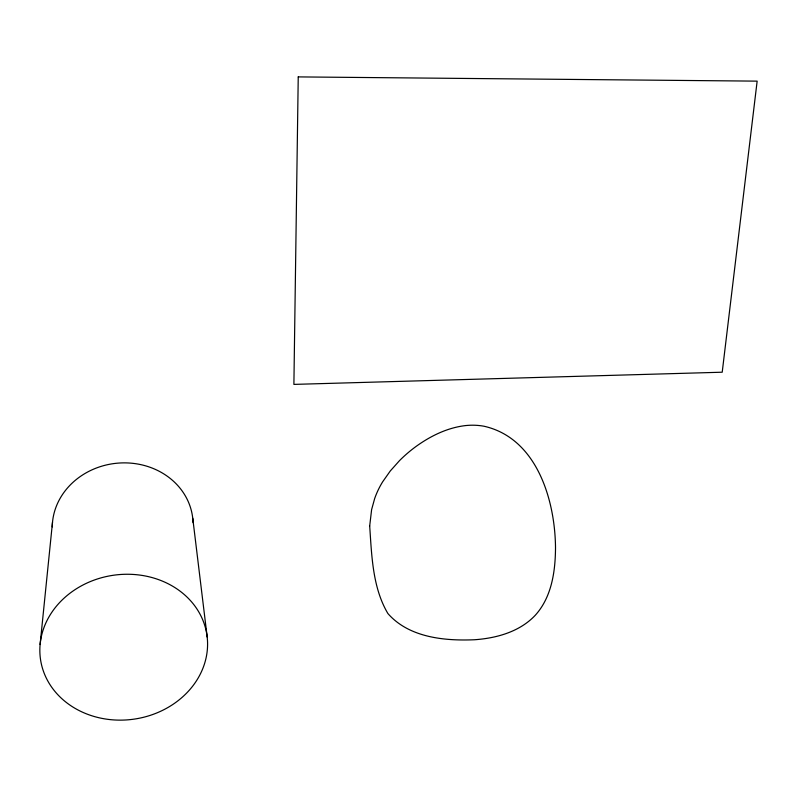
<?xml version="1.0" encoding="UTF-8"?>
<svg xmlns="http://www.w3.org/2000/svg" width="797" height="797" viewBox="0 0 797 797"><rect width="100%" height="100%" fill="white"/><g stroke="black" fill="none" stroke-linecap="round" stroke-linejoin="round"><path stroke-width="1.2" d="M40.109 644.494L52.502 522.344M192.744 518.209L207.19 637.072A84.093 72.676 -8.4 0 1 88.985 714.809A84.093 72.676 -8.4 0 1 74.968 589.69A84.093 72.676 -8.4 0 1 207.19 637.072M52.263 526.897A70.495 63.053 -6.1 0 1 122.001 462.908A70.495 63.053 -6.1 0 1 193.063 522.663M298.237 76.901L293.894 384.393L722.212 372.209L757.15 81.135L298.237 76.901M369.688 525.98C371.711 555.35 372.498 587.678 387.92 613.57C409.05 637.62 444.377 641.017 474.454 639.752C496.451 638.228 519.584 631.852 535.176 615.374C551.753 597.192 555.389 571.3 555.509 547.609C555.061 499.898 536.809 438.151 484.028 426.236A64.129 57.165 -29.9 0 0 465.737 425.558C447.496 427.62 430.539 435.969 415.805 446.629A123.804 108.701 -29.2 0 0 399.546 460.596L390.281 470.977L382.62 481.856A87.072 77.11 -28.2 0 0 374.67 498.533L371.611 509.632L369.688 525.98"/></g></svg>
